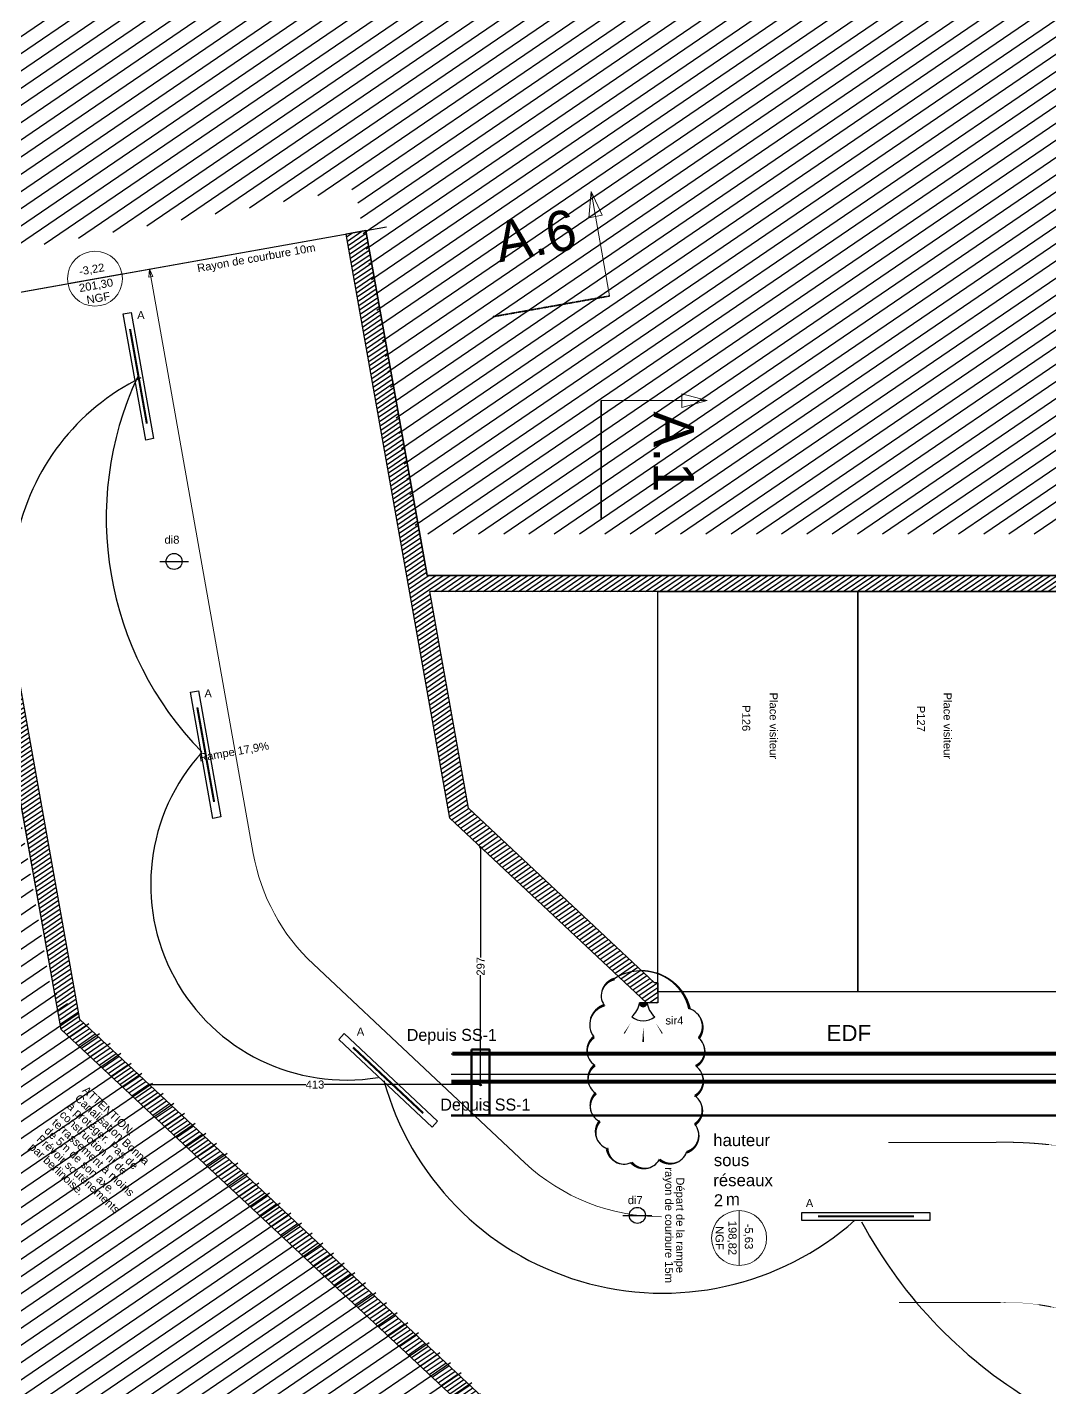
# Model space of a CAD drawing. Header units: millimetres. Extents: x 522027 to 600964, y -380282 to -298602.
# Drawn here: x 537435 to 550214, y -331059 to -314061 of the extents above; entities that cross this region are included whole.
import ezdxf

# ---------------------------------------------------------------- set-up
doc = ezdxf.new("R2010")
doc.units = ezdxf.units.MM
for name, pattern in [('Style de ligne -1', [0.41664, 0.20828, -0.20836]), ('Style de ligne -14', [0.4429133858267716, 0.2952755905511811, -0.1476377952755905]), ('Style de ligne -2', [0.6944250000000001, 0.48607, -0.2083550000000001]), ('Style de ligne -6', [1.0416400000000001, 0.625, -0.20828, 0.06943000000000005, -0.13893])]:
    doc.linetypes.add(name, pattern=pattern)
for name, color, linetype in [('3-BAT C-Niveau -2', 7, 'Continuous'), ('prlm-EAU-EF', 161, 'Continuous'), ('prlm-ELEC-BT', 1, 'Continuous'), ('prlm-MOD', 64, 'Continuous'), ('prlm-TELECOM', 3, 'Continuous')]:
    doc.layers.add(name, color=color, linetype=linetype)
for name, color, linetype, lineweight in [('prlm-ELEC-CFO', 1, 'Continuous', 25), ('prlm-ELEC-SSI', 6, 'Continuous', 25), ('RESERAVTION', 5, 'Continuous', 30)]:
    doc.layers.add(name, color=color, linetype=linetype, lineweight=lineweight)
doc.styles.add('Arial', font='arial.ttf')
doc.styles.add('Futura Std Book', font='')
doc.styles.add('prlm-elec-cfo', font='comic.ttf', dxfattribs={"height": 12})
doc.styles.get("Standard").update_dxf_attribs({"font": 'arial.ttf'})
doc.styles.get('Futura Std Book').set_extended_font_data('Futura Std Book')
doc.dimstyles.get("Standard").update_dxf_attribs({"dimtxt": 100, "dimasz": 2.285, "dimexe": 0.18, "dimexo": 0.0625, "dimgap": 0, "dimtad": 0, "dimtoh": 1, "dimdec": 0, "dimlfac": 0.1, "dimzin": 0, "dimdsep": 46, "dimtxsty": 'Standard', "dimblk": 'ORIGIN', "dimcen": 0.09, "dimclrd": 256, "dimclre": 256, "dimclrt": 256, "dimadec": 0, "dimazin": 0, "dimtfac": 1, "dimtdec": 0, "dimtofl": 0, "dimtmove": 0, "dimatfit": 3, "dimldrblk": 'ORIGIN', "dimfxl": 1, "dimtolj": 1, "dimtzin": 0, "dimlwd": -1, "dimlwe": 25, "dimarcsym": 0})
pattern_1 = [(34.27639858860678, (505201.9765886068, 142745.1149682105), (-23.42440987927622, 44.17348777046779), [])]

# ---------------------------------------------------------------- blocks, each defined once
blk = doc.blocks.new('Groupe-93-1')
at = {"color": 252, "linetype": 'Style de ligne -1', "lineweight": 5, "true_color": 0x989898}
for p, q in [((13002.3537498144, -45451.8586912735), (13126.58998879743, -45428.33101826556)), ((13052.66748789272, -45645.57632157522), (13176.90372687575, -45622.04864856727))]:
    blk.add_line(p, q, dxfattribs=at)
for radius, start, end in [(500.0000000000218, 9.962436088667983, 102.8707616401219), (300.0000000000192, 9.96243608866823, 101.7441609217183)]:
    blk.add_arc((13237.96631920816, -45915.76851479641), radius, start, end, dxfattribs=at)
blk = doc.blocks.new('Groupe-124-1')
at = {"color": 7, "linetype": 'Continuous', "lineweight": 5}
blk.add_line((12847.39203683295, -45637.6378987492), (12834.60273925743, -45570.10490347672), dxfattribs=at)
blk.add_circle((12840.99738803348, -45603.87140111516), 34.36666838285166, dxfattribs=at)
at = {"color": 7, "insert": (12837.87933373112, -45604.35357767325), "char_height": 10.06886574074074, "width": 91.68383758398917, "attachment_point": 2, "rotation": 280.72359474695156, "line_spacing_factor": 0.962448333479905, "style": 'Arial'}
blk.add_mtext('198,82\\PNGF', dxfattribs=at)
at = {"color": 7, "insert": (12854.62450004424, -45583.01176117824), "char_height": 10.06886574074074, "attachment_point": 1, "rotation": 280.72359474695156, "line_spacing_factor": 0.962448333479905, "style": 'Arial'}
blk.add_mtext('-5,63', dxfattribs=at)
blk = doc.blocks.new('Groupe-151-1')
at = {"color": 7, "linetype": 'Continuous', "lineweight": 13}
for p, q in [((12155.06280252796, -45244.64732810449), (11891.654655691, -44551.55113787566)), ((12254.62161559105, -45366.80322699489), (12560.36499700257, -45561.1934815218))]:
    blk.add_line(p, q, dxfattribs=at)
at = {"color": 7, "linetype": 'Continuous', "lineweight": 5, "flags": 128}
blk.add_lwpolyline([(11892.73674792326, -44561.84655774645), (11891.654655691, -44551.55113787566), (11897.73948498877, -44559.92618691026)], close=True, dxfattribs=at)
at = {"color": 7, "linetype": 'Continuous', "lineweight": 13}
for centre, radius, start, end in [((12388.75516021388, -45155.83357939858), 249.9999999999963, 200.8090732293745, 237.5519844438457), ((12694.4985416254, -45350.22383392548), 249.9999999999969, 237.5519844438462, 280.7235947438955)]:
    blk.add_arc(centre, radius, start, end, dxfattribs=at)
blk = doc.blocks.new('Groupe-152-1')
at = {"color": 7, "linetype": 'Continuous', "lineweight": 5}
blk.add_line((11859.23778838317, -44563.86832312035), (11794.98618798779, -44588.28150459226), dxfattribs=at)
blk.add_circle((11827.1119881897, -44576.07491386744), 34.36666838284944, dxfattribs=at)
at = {"color": 7, "insert": (11804.18904936566, -44566.30958562302), "char_height": 10.06886574074074, "attachment_point": 1, "rotation": 20.80490007253829, "line_spacing_factor": 0.962448333479905, "style": 'Arial'}
blk.add_mtext('-3,22', dxfattribs=at)
at = {"color": 7, "insert": (11828.13252145061, -44579.06042366127), "char_height": 10.06886574074074, "width": 91.68383758398917, "attachment_point": 2, "rotation": 20.80490007253829, "line_spacing_factor": 0.962448333479905, "style": 'Arial'}
blk.add_mtext('201,30\\PNGF', dxfattribs=at)
blk = doc.blocks.new('Groupe-159-1')
at = {"color": 7, "linetype": 'Continuous', "lineweight": 5}
blk.add_line((12477.05577223091, -44607.77631029345), (12607.29130157244, -44583.09439020777), dxfattribs=at)
at = {"color": 7, "linetype": 'Style de ligne -6', "lineweight": 35}
blk.add_line((12477.04040074202, -44607.77922346055), (12504.58822504301, -44753.15951016218), dxfattribs=at)
at = {"color": 7, "linetype": 'Continuous', "lineweight": 13, "flags": 128}
blk.add_lwpolyline([(12574.501352558, -44580.8014936094), (12607.29130157244, -44583.09439020777), (12577.74792443795, -44597.50365801256)], close=True, dxfattribs=at)
at = {"color": 7, "insert": (12593.30194389231, -44599.64725401152), "char_height": 50.3443287037037, "attachment_point": 1, "rotation": 280.7312861983846, "line_spacing_factor": 0.962448333479905, "style": 'Futura Std Book'}
blk.add_mtext('A.1', dxfattribs=at)
blk = doc.blocks.new('Groupe-193-1')
at = {"color": 7, "linetype": 'Continuous', "lineweight": 5}
blk.add_line((11534.2512736226, -44830.23273437544), (11487.1285767741, -44706.33785262601), dxfattribs=at)
at = {"color": 7, "linetype": 'Style de ligne -6', "lineweight": 35}
blk.add_line((11534.25683543829, -44830.24735748796), (11672.55988918349, -44777.64910932399), dxfattribs=at)
at = {"color": 7, "linetype": 'Continuous', "lineweight": 13, "flags": 128}
blk.add_lwpolyline([(11490.56442931932, -44739.0278059522), (11487.1285767741, -44706.33785262601), (11506.44908902501, -44732.9302563824)], close=True, dxfattribs=at)
at = {"color": 7, "insert": (11505.87681317198, -44717.20997571109), "char_height": 50.3443287037037, "attachment_point": 1, "rotation": 20.82402068977131, "line_spacing_factor": 0.962448333479905, "style": 'Futura Std Book'}
blk.add_mtext('A.6', dxfattribs=at)
blk = doc.blocks.new('Groupe-194-1')
at = {"color": 7, "linetype": 'Continuous', "lineweight": 5}
blk.add_line((12462.95742447603, -44477.65179502308), (12415.91742996587, -44353.72548950861), dxfattribs=at)
at = {"color": 7, "linetype": 'Style de ligne -6', "lineweight": 35}
blk.add_line((12462.96297653051, -44477.66642184448), (12324.62784152024, -44530.18023723488), dxfattribs=at)
at = {"color": 7, "linetype": 'Continuous', "lineweight": 13, "flags": 128}
blk.add_lwpolyline([(12419.35328251109, -44386.4154428348), (12415.91742996587, -44353.72548950861), (12435.23794221678, -44380.317893265)], close=True, dxfattribs=at)
at = {"color": 7}
blk.add_blockref('Groupe-193-1', (0, 0), dxfattribs=at)
at = {"color": 7, "insert": (12302.0607967762, -44414.94157460778), "char_height": 50.3443287037037, "attachment_point": 1, "rotation": 20.78577944962833, "line_spacing_factor": 0.962448333479905, "style": 'Futura Std Book'}
blk.add_mtext('A.6', dxfattribs=at)
blk = doc.blocks.new('xi.di')
at = {"layer": 'prlm-ELEC-SSI', "color": 0, "linetype": 'ByBlock', "lineweight": -2, "flags": 128}
blk.add_lwpolyline([(-18.00000000000068, 1.77635683940025e-13), (18.00000000000068, -1.77635683940025e-13)], dxfattribs=at)
at = {"layer": 'prlm-ELEC-SSI', "color": 0, "linetype": 'ByBlock', "lineweight": -2}
blk.add_circle((0, 1.77635683940025e-13), 10.00000000000014, dxfattribs=at)
blk = doc.blocks.new('xi.sir')
at = {"layer": 'prlm-ELEC-SSI'}
blk.add_hatch(color=0, dxfattribs=at).paths.add_polyline_path([(-4.810390982873949, 8.881784197001252e-16, -1), (4.817543221989935, -1.332267629550188e-15)])
at = {"layer": 'prlm-ELEC-SSI', "color": 0, "flags": 128}
for points in [[(-15.87292407984771, 25.45460157649832, 0, 1.5, 0), (-23.81117417955057, 38.18190236474748, 0, 0, 0)], [(0.003576119557994922, 30.00000000000001, 0, 2.25, 0), (0.00357611955799607, 48.75, 0, 0, 0)], [(15.88007631896371, 25.45460157649831, 0, 1.5, 0), (23.81832641866657, 38.18190236474748, 0, 0, 0)]]:
    blk.add_lwpolyline(points, format="xyseb", dxfattribs=at)
blk.add_lwpolyline([(-4.810390982873949, 4.592273826833915e-16), (4.817543221989935, -1.165734175856414e-15)], dxfattribs=at)
at = {"layer": 'prlm-ELEC-SSI', "color": 0}
for centre, radius, start, end in [((0.003576119557996284, -2.666980052802203e-16), 22.5, 50.61869435007318, 129.3813056499268), ((-33.01495127341107, -4.075443387564103), 28.49748164290633, 8.222097287565061, 48.87538131448579), ((33.02210351252705, -4.075443387564108), 28.49748164290633, 131.1246186855142, 171.7779027124349), ((0.003576119557993085, -3.532533965865114e-16), 4.813967102431942, 0, 180)]:
    blk.add_arc(centre, radius, start, end, dxfattribs=at)
blk = doc.blocks.new('xi.luma')
at = {"layer": 'prlm-ELEC-CFO', "color": 0, "linetype": 'ByBlock', "lineweight": -2, "ltscale": 50}
blk.add_lwpolyline([(-80, -5), (-80, 5), (80, 5), (80, -5)], close=True, dxfattribs=at)
at = {"layer": 'prlm-ELEC-CFO', "color": 0, "linetype": 'ByBlock', "lineweight": 5, "ltscale": 50, "const_width": 2.6}
blk.add_lwpolyline([(-60, 0), (60, 2.449293598294707e-15), (60, 2.449293598294707e-15)], dxfattribs=at)
blk = doc.blocks.new('_Origin')
at = {"color": 0, "linetype": 'ByBlock', "lineweight": -2}
blk.add_line((0, 0), (-1, 0), dxfattribs=at)
blk.add_circle((0, 0), 0.5, dxfattribs=at)
blk = doc.blocks.new('*D1266')
at = {"layer": 'Defpoints', "color": 0, "lineweight": 25, "transparency": 16777216}
for p in [(538967.2489888482, -327271.0352074411), (543094.5917339753, -327271.0352074411), (543094.5917339753, -327271.0352074411)]:
    blk.add_point(p, dxfattribs=at)
at = {"layer": 'RESERAVTION', "lineweight": 25, "transparency": 16777216}
for p, q in [((538967.2489888482, -327271.0352074411), (538967.2489888482, -327270.8552074411)), ((543094.5917339753, -327271.0352074411), (543094.5917339753, -327270.8552074411))]:
    blk.add_line(p, q, dxfattribs=at)
at = {"layer": 'RESERAVTION', "transparency": 16777216}
for p, q in [((538987.2489888482, -327271.0352074411), (540918.4374146177, -327271.0352074411)), ((543074.5917339753, -327271.0352074411), (541143.4033082058, -327271.0352074411))]:
    blk.add_line(p, q, dxfattribs=at)
at = {"layer": 'RESERAVTION', "transparency": 16777216, "xscale": 20, "yscale": 20, "zscale": 20, "rotation": 180}
blk.add_blockref('_Origin', (538967.2489888482, -327271.0352074411), dxfattribs=at)
at = {"layer": 'RESERAVTION', "transparency": 16777216, "xscale": 20, "yscale": 20, "zscale": 20}
blk.add_blockref('_Origin', (543094.5917339753, -327271.0352074411), dxfattribs=at)
at = {"layer": 'RESERAVTION', "transparency": 16777216, "insert": (541030.9203614118, -327271.0352074411), "char_height": 100, "attachment_point": 5}
blk.add_mtext('\\A1;413', dxfattribs=at)
blk = doc.blocks.new('*D1267')
at = {"layer": 'Defpoints', "color": 0, "lineweight": 25, "transparency": 16777216}
for p in [(543100.8134908918, -324309.85197304), (543100.8134908918, -324309.85197304), (543100.8134908918, -327277.2680146508)]:
    blk.add_point(p, dxfattribs=at)
at = {"layer": 'RESERAVTION', "lineweight": 25, "transparency": 16777216}
for p, q in [((543100.8134908918, -324309.85197304), (543100.6334908918, -324309.85197304)), ((543100.8134908918, -327277.2680146508), (543100.6334908918, -327277.2680146508))]:
    blk.add_line(p, q, dxfattribs=at)
at = {"layer": 'RESERAVTION', "transparency": 16777216}
for p, q in [((543100.8134908918, -324329.85197304), (543100.8134908918, -325682.2366650596)), ((543100.8134908918, -327257.2680146508), (543100.8134908918, -325904.8833226312))]:
    blk.add_line(p, q, dxfattribs=at)
at = {"layer": 'RESERAVTION', "transparency": 16777216, "xscale": 20, "yscale": 20, "zscale": 20}
for p, rotation in [((543100.8134908918, -324309.85197304), 90), ((543100.8134908918, -327277.2680146508), 270)]:
    blk.add_blockref('_Origin', p, dxfattribs=dict(at, rotation=rotation))
at = {"layer": 'RESERAVTION', "transparency": 16777216, "insert": (543100.813490892, -325793.5599938454), "char_height": 100, "attachment_point": 5, "rotation": 90}
blk.add_mtext('\\A1;297', dxfattribs=at)

msp = doc.modelspace()

# ---------------------------------------------------------------- hatches: boundary and pattern name
at = {"layer": '3-BAT C-Niveau -2'}
h = msp.add_hatch(dxfattribs=at)
h.set_pattern_fill('MURS MACONNERIE-2', color=256, scale=9.999999999999998, angle=-10.72360141139323, style=0, pattern_type=2)
h.set_pattern_definition(pattern_1)
h.paths.add_polyline_path([(542717.6568305092, -323944.7803452937), (542949.2619015165, -323819.2653110009), (541666.0213203942, -316601.5492285904), (541419.8812285876, -316645.3105723225)])
h = msp.add_hatch(dxfattribs=at)
h.set_pattern_fill('MURS MACONNERIE-2', color=256, scale=9.999999999999998, angle=-10.72360141139323, style=0, pattern_type=2)
h.set_pattern_definition(pattern_1)
h.paths.add_polyline_path([(537860.1448987639, -326582.3700425308), (538091.6736144172, -326456.7214597845), (536497.1567070503, -317520.5237406278), (536251.043940302, -317564.4384994591)])
h = msp.add_hatch(dxfattribs=at)
h.set_pattern_fill('MURS MACONNERIE-2', color=256, scale=9.999999999999998, angle=-10.72360141139323, style=0, pattern_type=2)
h.set_pattern_definition(pattern_1)
h.paths.add_polyline_path([(542432.1314837849, -320910.6131161749), (542467.6895631831, -321110.6131203123), (550316.6785594821, -321110.6140336976), (550516.6785827558, -320910.6140569723)])
h = msp.add_hatch(dxfattribs=at)
h.set_pattern_fill('MURS MACONNERIE-2', color=256, scale=9.999999999999998, angle=-10.72360141139323, style=0, pattern_type=2)
h.set_pattern_definition(pattern_1)
h.paths.add_polyline_path([(545175.4314116137, -326250.4941803301), (545274.3418040778, -326000.4941918408), (542949.2619015165, -323819.2653110009), (542717.6568305092, -323944.7803452937)])
h = msp.add_hatch(dxfattribs=at)
h.set_pattern_fill('MURS MACONNERIE-2', color=256, scale=9.999999999999998, angle=-10.72360141139323, style=0, pattern_type=2)
h.set_pattern_definition(pattern_1)
h.paths.add_polyline_path([(545316.6779613523, -326250.4941967679), (545316.6779904459, -326000.4941967675), (545274.3418040778, -326000.4941918408), (545175.4314116137, -326250.4941803301)])
h = msp.add_hatch(dxfattribs=at)
h.set_pattern_fill('MURS MACONNERIE-2', color=256, scale=9.999999999999998, angle=-10.72360141139323, style=0, pattern_type=2)
h.set_pattern_definition(pattern_1)
h.paths.add_polyline_path([(543231.4773709681, -331615.8877802058), (543431.4773890292, -331460.6934079551), (538091.6736144172, -326456.7214597845), (537860.1448987639, -326582.3700425313)])

# ---------------------------------------------------------------- linework, layer by layer
for p, q in [((535819.2798034726, -317641.0437024697), (541926.1513539776, -316555.3006076072)), ((541666.0213203942, -316601.5492285904), (541419.8812285876, -316645.3105723225)), ((542717.6568305092, -323944.7803452937), (541419.8812285876, -316645.3105723225)), ((542717.6568305092, -323944.7803452937), (541419.8812285876, -316645.3105723225)), ((542432.1314837849, -320910.6131161749), (541666.0213203942, -316601.5492285904)), ((542432.1314837849, -320910.6131161749), (541666.0213203942, -316601.5492285904)), ((537860.1448987639, -326582.3700425308), (536251.043940302, -317564.4384994591)), ((537860.1448987639, -326582.3700425308), (536251.043940302, -317564.4384994591)), ((538091.6736144172, -326456.7214597845), (536497.1567070503, -317520.5237406278)), ((538091.6736144172, -326456.7214597845), (536497.1567070503, -317520.5237406278)), ((550516.6785827558, -320910.6140569723), (542432.1314837849, -320910.6131161749)), ((550516.6785827558, -320910.6140569723), (542432.1314837849, -320910.6131161749)), ((550316.6785594821, -321110.6140336976), (542467.6895631831, -321110.6131203123)), ((550316.6785594821, -321110.6140336976), (542467.6895631831, -321110.6131203123)), ((542949.2619015165, -323819.2653110009), (542467.6895631831, -321110.6131203123)), ((542949.2619015165, -323819.2653110009), (542467.6895631831, -321110.6131203123)), ((545175.4314116137, -326250.4941803301), (542717.6568305092, -323944.7803452937)), ((545175.4314116137, -326250.4941803301), (542717.6568305092, -323944.7803452937)), ((545274.3418040778, -326000.4941918408), (542949.2619015165, -323819.2653110009)), ((545274.3418040778, -326000.4941918408), (542949.2619015165, -323819.2653110009)), ((545316.6779904459, -326000.4941967675), (545274.3418040778, -326000.4941918408)), ((545316.6779904459, -326000.4941967675), (545274.3418040778, -326000.4941918408)), ((545316.6779904459, -326000.4941967675), (545316.6779613523, -326250.4941967679)), ((545316.6779613523, -326250.4941967679), (545175.4314116137, -326250.4941803301)), ((545316.6779613523, -326250.4941967679), (545175.4314116137, -326250.4941803301)), ((543431.4773890292, -331460.6934079551), (538091.6736144172, -326456.7214597845)), ((543431.4773890292, -331460.6934079551), (538091.6736144172, -326456.7214597845)), ((543231.4773709681, -331615.8877802058), (537860.1448987639, -326582.3700425313)), ((543231.4773709681, -331615.8877802058), (537860.1448987639, -326582.3700425308))]:
    msp.add_line(p, q, dxfattribs=at)
at = {"layer": '3-BAT C-Niveau -2', "ltscale": 50.8, "flags": 128}
msp.add_lwpolyline([(543231.4773709681, -331615.8877802058), (537860.1448987639, -326582.3700425313), (536247.1244887467, -317565.1378608621), (541666.0213203942, -316601.5492285904), (542432.1314837849, -320910.613116174), (550516.6785827558, -320910.6140569723), (550516.6784932772, -321679.5162450774), (553860.4546220526, -321679.5166341923), (553860.4544367362, -323271.9909743601), (559031.3233999787, -323271.991576096), (559031.3230248103, -326498.1419315245), (566271.4772190964, -326498.1427740585), (566271.4761537053, -335653.3517648471)], dxfattribs=at)
at = {"layer": '3-BAT C-Niveau -2', "flags": 128}
for points in [[(545316.6779776309, -326110.6134518478), (545316.6785594802, -321110.6134518478), (547816.6785594793, -321110.6137427734), (547816.6779776309, -326110.6137427725)], [(547816.6779776309, -326110.6137427725), (547816.6785594793, -321110.6137427739), (550316.6785594793, -321110.6140336986), (550316.6779776309, -326110.6140336976)]]:
    msp.add_lwpolyline(points, close=True, dxfattribs=at)
at = {"layer": 'prlm-EAU-EF', "lineweight": 50, "ltscale": 100}
msp.add_line((542731.8077684337, -327655.3694250371), (550975.3071523387, -327655.3694250371), dxfattribs=at)
at = {"layer": 'prlm-ELEC-BT', "ltscale": 100}
msp.add_line((542731.8077684337, -326885.3750556486), (551745.3015217282, -326885.3750556486), dxfattribs=at)
at = {"layer": 'prlm-ELEC-CFO'}
for centre, radius, start, end in [((540127.8983253349, -321028.3269348738), 2883.98358232562, 116.223973836694, 168.5871247358525), ((552988.1857223941, -326236.8072146067), 5816.169388845319, 208.188309512572, 240.357581057312)]:
    msp.add_arc(centre, radius, start, end, dxfattribs=at)
at = {"layer": 'prlm-MOD'}
for p, q in [((544644.0897350138, -326277.616583463), (544644.0897350138, -326277.6165834639)), ((545709.5875813247, -326324.4273896219), (545709.5875813247, -326324.4273896219)), ((544515.292341513, -326675.5269747476), (544515.292341513, -326675.5269747476)), ((545826.6729754455, -326687.2250415563), (545826.6729754483, -326687.2250415563)), ((544527.004340893, -327026.6265598747), (544527.004340893, -327026.6265598747)), ((545791.5542771494, -327038.324626682), (545791.5542771494, -327038.3246266839)), ((544538.6990404235, -327377.7261450013), (544538.6990404244, -327377.7261450022)), ((545779.8422777666, -327412.8388843519), (545779.8422777666, -327412.8388843524)), ((544585.5470379548, -327728.8257301265), (544585.5470379548, -327728.8257301275)), ((545779.8422777666, -327763.9292000138), (545779.8422777666, -327763.9292000143)), ((544679.208433308, -328068.217978982), (544679.208433308, -328068.2179789829)), ((545334.9074002014, -328208.6596669254), (545334.9074002014, -328208.6596669268)), ((545674.4688830305, -328115.0287851395), (545674.4688830305, -328115.0287851409)), ((544983.6339179914, -328243.7724062756), (544983.6339179914, -328243.7724062756))]:
    msp.add_line(p, q, dxfattribs=at)
msp.add_lwpolyline([(544775.6523854388, -325951.352609077, 0, 34.99999999999999, -0.52056705), (545712.3528382434, -326325.8575972822, 0, 34.99999999999999, -0.52056705), (545712.3528382434, -326325.8575972822, 0, 34.99999999999999, -0.52056705), (545829.4382323669, -326688.6552492157, 0, 34.99999999999999, -0.52056705), (545829.4382323679, -326688.6552492157, 0, 34.99999999999999, -0.52056705), (545794.3195340699, -327039.7548343414, 0, 34.99999999999999, -0.52056705), (545794.3195340699, -327039.7548343432, 0, 34.99999999999999, -0.52056705), (545782.607534687, -327414.2690920117, 0, 34.99999999999999, -0.52056705), (545782.6075346861, -327414.2690920117, 0, 34.99999999999999, -0.52056705), (545782.6075346861, -327765.3594076731, 0, 34.99999999999999, -0.52056705), (545782.6075346861, -327765.3594076736, 0, 34.99999999999999, -0.52056705), (545677.2341399519, -328116.4589927997, 0, 34.99999999999999, -0.52056705), (545677.2341399519, -328116.4589928002, 0, 34.99999999999999, -0.52056705), (545337.6726571219, -328210.0898745847, 0, 34.99999999999999, -0.52056705), (545337.6726571219, -328210.0898745866, 0, 34.99999999999999, -0.52056705), (544986.399174911, -328245.2026139349, 0, 34.99999999999999, -0.52056705), (544986.399174911, -328245.2026139349, 0, 34.99999999999999, -0.52056705), (544681.9736902267, -328069.6481866413, 0, 34.99999999999999, -0.52056705), (544681.9736902295, -328069.6481866417, 0, 34.99999999999999, -0.52056705), (544588.3122948753, -327730.2559377849, 0, 34.99999999999999, -0.52056705), (544588.3122948743, -327730.2559377868, 0, 34.99999999999999, -0.52056705), (544541.4642973449, -327379.1563526597, 0, 34.99999999999999, -0.52056705), (544541.464297344, -327379.1563526616, 0, 34.99999999999999, -0.52056705), (544529.7695978135, -327028.056767534, 0, 34.99999999999999, -0.52056705), (544529.7695978135, -327028.056767534, 0, 34.99999999999999, -0.52056705), (544518.0575984344, -326676.9571824064, 0, 34.99999999999999, -0.52056705), (544518.0575984344, -326676.9571824064, 0, 34.99999999999999, -0.52056705), (544646.8549919333, -326279.0467911223, 0, 34.99999999999999, -0.52056705), (544646.8549919343, -326279.0467911237, 0, 34.99999999999999, -0.52056705), (544775.6523854388, -325951.3526090793, 0, 0, 0)], format="xyseb", dxfattribs=at)
for centre, radius, start, end in [((544823.2154002254, -326158.8619454421), 214.9154903425627, 103.5431166179578, 213.5431165148358), ((545110.1217467606, -326465.1172551758), 615.7539484886271, 13.20782921096427, 123.2078291102237), ((544719.0009662756, -326521.6642321041), 255.2860109297249, 107.0640409672779, 217.0640408604463), ((544644.0696295144, -326846.9763521769), 214.4259287629571, 126.910567374343, 236.9105672759939), ((545686.1923379881, -326850.479645456), 215.3761249434478, 299.2879947944244, 49.28799469732864), ((544655.7729789701, -327198.0819940464), 214.4255769707716, 126.9077473546585, 236.9077472542707), ((545654.5794240226, -327221.4813403827), 228.7104985828954, 303.2088011996002, 53.20880110251375), ((544685.0443275, -327536.8742770234), 216.2060845018832, 132.6002102409338, 242.6002101406726), ((545656.9242347302, -327588.3840421831), 214.3010679901238, 305.0000000506761, 54.99999994932389), ((544751.2002413806, -327865.7306469613), 214.9044905505095, 140.4278006514706, 250.4278005474848), ((545604.2342920878, -327902.5873698482), 223.7504250181719, 288.2942405556335, 38.29424045340602), ((544892.8834424418, -328049.4146828326), 214.5007540182719, 185.0290457364187, 295.0290456317339), ((545146.977556684, -328103.2338662656), 215.4813809346076, 220.7082339332515, 330.7082338344621), ((545471.907616938, -328042.9624708322), 214.9991166935991, 230.4156928596787, 340.4156927624348)]:
    msp.add_arc(centre, radius, start, end, dxfattribs=at)
at = {"layer": 'prlm-TELECOM', "ltscale": 300}
msp.add_line((542731.8077684337, -327142.0398454444), (551488.6367319314, -327142.0398454444), dxfattribs=at)
at = {"layer": 'prlm-TELECOM', "linetype": 'Style de ligne -2', "ltscale": 300, "const_width": 49.99999999999999, "flags": 128}
msp.add_lwpolyline([(542734.5730253533, -327235.6429105252), (551491.4019888518, -327235.6429105243), (551491.4019888518, -343516.4207155667), (571430.6327643031, -343516.4207155681), (571430.6327643031, -344249.0599441575)], dxfattribs=at)
at = {"layer": 'RESERAVTION', "lineweight": 50}
msp.add_lwpolyline([(542988.0100251455, -326834.0473040894), (543213.9482136052, -326834.0473040894), (543213.9482136052, -327653.3060625466), (542988.0100251455, -327653.3060625466)], close=True, dxfattribs=at)

# ---------------------------------------------------------------- block references
at = {"layer": '3-BAT C-Niveau -2', "xscale": 10, "yscale": 10, "zscale": 10, "rotation": 349.2763985886067}
for name in ['Groupe-194-1', 'Groupe-152-1', 'Groupe-151-1', 'Groupe-159-1', 'Groupe-93-1', 'Groupe-124-1']:
    msp.add_blockref(name, (505019.3333825916, 142779.7036872399), dxfattribs=at)
at = {"layer": 'prlm-ELEC-SSI', "color": 6, "lineweight": 30, "ltscale": 25, "xscale": 10, "yscale": 10, "zscale": 10}
msp.add_blockref('xi.di', (539270.3901181566, -320735.7734442418), dxfattribs=at)

# ---------------------------------------------------------------- texts
at = {"layer": '3-BAT C-Niveau -2', "char_height": 99.99999999999999, "attachment_point": 5, "rotation": 10.081298658306874, "line_spacing_factor": 1.060905691732447, "style": 'Arial'}
for s, insert, width in [('Rayon de courbure 10m', (540300.0458673146, -316956.5117306155), 1909.845109923736), ('Rampe 17,9%', (540021.3014947902, -323126.5116981789), 1828.223180984912)]:
    msp.add_mtext(s, dxfattribs=dict(at, insert=insert, width=width))
at = {"layer": '3-BAT C-Niveau -2', "char_height": 99.99999999999999, "style": 'Arial'}
for s, insert, attachment_point, rotation, line_spacing_factor in [('Place visiteur', (546762.4001293797, -322788.8114901073), 5, 269.9999933324953, 1.060905691732447), ('Place visiteur', (548936.2156869695, -322788.8117430736), 5, 269.9999933324953, 1.060905691732447), ('P126', (546419.2792154327, -322694.1286637485), 5, 269.99999333249724, 1.060905691732447), ('P127', (548604.8049489353, -322701.7013848019), 5, 269.99999333249724, 1.060905691732447), ('ATTENTION: \\PCanalisation Bonna\\Pà protéger. Pas de \\Pconstruction ni de \\Pterrassement à moins\\Pde 5m de son axe.\\PPrévoir soutènements \\Ppar berlinoise.\\P', (538184.6717966646, -327279.6086738282), 1, 316.85957140832124, 0.8342879715583646), ('Départ de la rampe\\Prayon de courbure 15m', (545645.6441630647, -329027.7161938027), 2, 269.99999333249536, 0.8342879715583646)]:
    msp.add_mtext(s, dxfattribs=dict(at, insert=insert, attachment_point=attachment_point, rotation=rotation, line_spacing_factor=line_spacing_factor))
at = {"layer": 'prlm-EAU-EF', "style": 'prlm-elec-cfo'}
msp.add_text('Depuis SS-1', height=149.9999999999998, dxfattribs=at).set_placement((542597.9032473676, -327596.0130102729))
at = {"layer": 'prlm-ELEC-BT', "style": 'prlm-elec-cfo'}
msp.add_text('Depuis SS-1', height=149.9999999999998, dxfattribs=at).set_placement((542178.2980055586, -326725.3135315098))
at = {"layer": 'prlm-ELEC-BT', "ltscale": 25}
msp.add_text('EDF', height=200, dxfattribs=at).set_placement((547423.3256151482, -326727.1740776619))
at = {"layer": 'prlm-MOD'}
for s, p in [('hauteur', (546008.0097648199, -328039.8705588143)), ('sous', (546015.3767498131, -328289.8705588143)), ('réseaux', (546008.2144032919, -328540.6891127024)), ('2', (546015.6837075211, -328791.3030281186)), ('m', (546166.3858866091, -328777.5872564118))]:
    msp.add_text(s, height=150, dxfattribs=at).set_placement(p)

# ---------------------------------------------------------------- dimensions: what is measured, and where the dimension line sits
at = {"layer": 'RESERAVTION'}
dim = msp.add_linear_dim(base=(543100.8134908918, -324309.85197304), p1=(543100.8134908918, -327277.2680146508), p2=(543100.8134908918, -324309.85197304), angle=90, dimstyle='Standard', override={"dimasz": 20, "dimfxl": 2, "dimfxlon": 1}, dxfattribs=at)
dim.commit()
dim.dimension.update_dxf_attribs({"geometry": '*D1267', "text_midpoint": (543100.813490892, -325793.5599938454)})
dim = msp.add_linear_dim(base=(543094.5917339753, -327271.0352074411), p1=(538967.2489888482, -327271.0352074411), p2=(543094.5917339753, -327271.0352074411), dimstyle='Standard', override={"dimasz": 20, "dimfxl": 2, "dimfxlon": 1}, dxfattribs=at)
dim.commit()
dim.dimension.update_dxf_attribs({"geometry": '*D1266', "text_midpoint": (541030.9203614118, -327271.0352074411)})

# ---------------------------------------------------------------- next in the draw order: texts
at = {"layer": 'prlm-ELEC-CFO', "char_height": 99.99999999999999, "attachment_point": 2, "line_spacing_factor": 0.8, "style": 'Arial', "bg_fill": 3, "box_fill_scale": 0.95, "bg_fill_color": 256, "bg_fill_transparency": 0}
for insert in [(538855.6543847667, -317607.8218466407), (539696.0685025863, -322334.8158205794), (541600.2933768807, -326560.7059700228), (547211.7653580084, -328702.4341571005)]:
    msp.add_mtext('A', dxfattribs=dict(at, insert=insert))
at = {"layer": 'prlm-ELEC-SSI', "color": 6, "lineweight": 30, "char_height": 99.99999999999999, "attachment_point": 2, "line_spacing_factor": 0.8, "style": 'Arial', "bg_fill": 3, "box_fill_scale": 0.95, "bg_fill_color": 256, "bg_fill_transparency": 0}
for s, insert in [('{di8}', (539243.7356569497, -320413.7568338527)), ('{di7}', (545033.277524177, -328664.3633937733))]:
    msp.add_mtext(s, dxfattribs=dict(at, insert=insert))
at = {"layer": 'prlm-ELEC-SSI', "insert": (545523.3487122124, -326420.1533019265), "char_height": 99.99999999999999, "attachment_point": 2, "line_spacing_factor": 0.8, "style": 'Arial', "bg_fill": 3, "box_fill_scale": 0.95, "bg_fill_color": 256, "bg_fill_transparency": 0}
msp.add_mtext('{sir4}', dxfattribs=at)

# ---------------------------------------------------------------- next in the draw order: hatches: boundary and pattern name
at = {"layer": '3-BAT C-Niveau -2'}
h = msp.add_hatch(dxfattribs=at)
h.set_pattern_fill('H_FER', color=256, scale=9.999999999999998, angle=-10.72360141139323, style=0, pattern_type=2)
h.set_pattern_definition([(34.27639858860676, (1271368.978319504, -1040570.022897178), (-100.1334594417305, 146.9201278448944), [])])
h.paths.add_polyline_path([(536116.8951652776, -317044.7895434806), (541535.7919969251, -316081.2009112095), (542301.9021603158, -320390.2647987925), (550386.4492592867, -320390.2657395913), (550386.4491698081, -321159.1679276968), (553730.2252985835, -321159.1683168113), (553730.2251132671, -322751.6426569787), (558901.0940765105, -322751.6432587155), (558901.0937013412, -325977.7936141435), (566141.2478956273, -325977.7944566766), (566141.2468302362, -335133.0034474665), (571705.5611864105, -335119.9557708176), (571678.7373784184, -300573.6598533913), (523400.1102113547, -300573.6542352019), (523400.1012395388, -377670.8979638359), (569419.8456406724, -377645.493551353), (570919.8459491823, -374994.3828006266), (571779.8462669374, -372263.8314504023), (572139.8465625141, -369723.8314922955), (572259.8469139552, -366703.8315062621), (571699.8473305926, -363123.5295128832), (571099.8475214019, -361483.8313712715), (570265.5101148346, -360103.8312741797), (569209.8477891907, -359183.8311513332), (567799.8478472419, -358683.8309872514), (565261.2440942843, -358643.8306918344), (565261.2433945583, -364656.7712038169), (565261.2426925041, -369214.9043040173), (551604.0444178134, -369214.9027148345), (551604.044615183, -367518.8424970908), (543101.24380867, -367518.8415076197), (543101.248047499, -331095.5394628248), (537729.9155752948, -326062.0217251503)])

# ---------------------------------------------------------------- next in the draw order: linework, layer by layer
at = {"layer": 'prlm-ELEC-BT', "linetype": 'Style de ligne -14', "ltscale": 300, "const_width": 50}
msp.add_lwpolyline([(566656.9354081603, -342662.2288908604), (566656.9354081603, -343160.7021876787), (551761.3378706148, -343160.7021876787), (551761.3378706148, -326882.8467325959), (542747.0160754363, -326882.8467325959)], dxfattribs=at)
at = {"layer": 'prlm-ELEC-CFO'}
for centre, radius, start, end in [((542598.4911192843, -320191.5153116545), 4175.827740352064, 155.086231369138, 224.4158395475866), ((541423.0534132771, -324769.9796173851), 2445.122015354849, 137.6160186245287, 279.3143590635216), ((545378.3564025589, -326260.9207243905), 3616.007047130443, 195.352203214479, 311.5557993349394)]:
    msp.add_arc(centre, radius, start, end, dxfattribs=at)
at = {"layer": 'prlm-MOD'}
msp.add_arc((545641.1134527858, -326546.8182534537), 232.6937957811171, 322.886405390992, 72.88640529159808, dxfattribs=at)

# ---------------------------------------------------------------- next in the draw order: block references
at = {"layer": 'prlm-ELEC-CFO', "xscale": 10, "yscale": 10, "zscale": 10}
for p, rotation in [((538825.1220087484, -318422.2582116025), 100.081298658306), ((539665.5361265689, -323149.2521855421), 100.081298658306), ((541945.411288945, -327217.862183156), 136.8595714083249), ((547915.4536908306, -328917.2479463206), 179.9999999999992)]:
    msp.add_blockref('xi.luma', p, dxfattribs=dict(at, rotation=rotation))
at = {"layer": 'prlm-ELEC-SSI', "color": 6, "xscale": 10, "yscale": 10, "zscale": 10, "rotation": 180.0000000000005}
msp.add_blockref('xi.sir', (545133.5066156844, -326250.4930784972), dxfattribs=at)
at = {"layer": 'prlm-ELEC-SSI', "color": 6, "lineweight": 30, "ltscale": 25, "xscale": 10, "yscale": 10, "zscale": 10}
msp.add_blockref('xi.di', (545059.9319853839, -328904.8449759586), dxfattribs=at)

doc.saveas('drawing.dxf')
